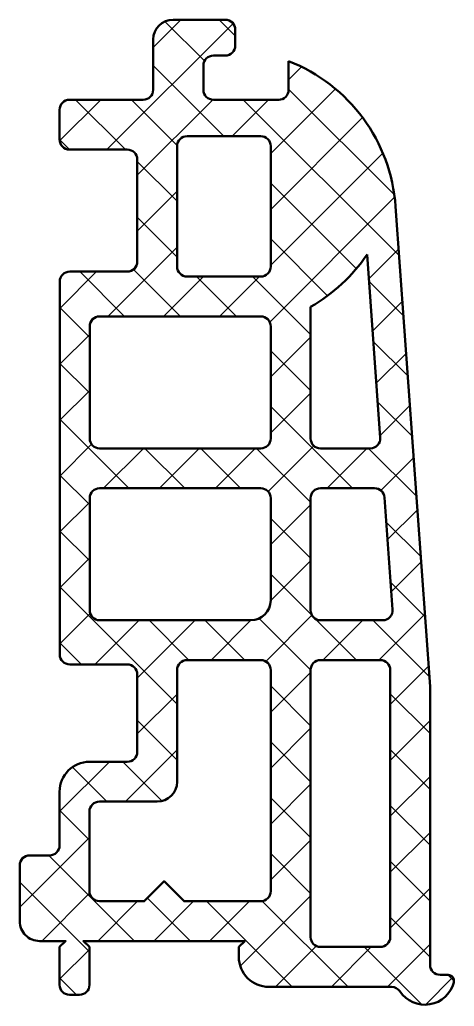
# Model space of a CAD drawing. Extents: x -31.5 to -9.7, y -2.8 to 46.8.
import ezdxf

# ---------------------------------------------------------------- set-up
doc = ezdxf.new("R2010")
doc.units = 0
for name, color, linetype, lineweight in [('0S-Alu contour', 7, 'Continuous', 50), ('0S-EPDM contour', 22, 'Continuous', 50), ('0S-EPDM hatch', 25, 'Continuous', 25)]:
    doc.layers.add(name, color=color, linetype=linetype, lineweight=lineweight)

# ---------------------------------------------------------------- blocks, each defined once
blk = doc.blocks.new('284486__FC96395B_234B_48EC_93E2_AEF2B1ECAA1C_')
at = {"layer": '0S-EPDM hatch'}
h = blk.add_hatch(dxfattribs=at)
h.set_pattern_fill('ANSI37', color=256, scale=0.625, angle=90, style=0)
edge = h.paths.add_edge_path()
edge.add_line((-29.5, 42.23), (-29.5, 40.73))
edge.add_arc((-29, 40.73), 0.5, 180.0003, 269.9997)
edge.add_line((-29, 40.23), (-26.1, 40.23))
edge.add_ellipse((-26.1, 39.73), major_axis=(-0.5, 0), ratio=1, start_angle=180, end_angle=270, ccw=False)
edge.add_line((-25.6, 39.73), (-25.6, 34.601))
edge.add_ellipse((-26.1, 34.601), major_axis=(-0.5, 0), ratio=1, start_angle=90, end_angle=180, ccw=False)
edge.add_line((-26.1, 34.101), (-28.989, 34.101))
edge.add_arc((-28.989, 33.601), 0.5, 90, 180)
edge.add_line((-29.489, 33.601), (-29.489, 14.871))
edge.add_arc((-28.989, 14.871), 0.5, 180, 270)
edge.add_line((-28.989, 14.371), (-26.1, 14.371))
edge.add_ellipse((-26.1, 13.871), major_axis=(-0.5, 0), ratio=1, start_angle=180, end_angle=270, ccw=False)
edge.add_line((-25.6, 13.871), (-25.6, 9.981))
edge.add_ellipse((-26.1, 9.981), major_axis=(-0.5, 0), ratio=1, start_angle=89.9997, end_angle=180.0011, ccw=False)
edge.add_line((-26.1, 9.481), (-28, 9.481))
edge.add_arc((-28, 7.981), 1.5, 90.0001, 179.9999)
edge.add_line((-29.5, 7.981), (-29.5, 5.281))
edge.add_ellipse((-30, 5.281), major_axis=(-0.5, 0), ratio=1, start_angle=89.9985, end_angle=180.0015, ccw=False)
edge.add_line((-30, 4.781), (-31, 4.781))
edge.add_arc((-31, 4.281), 0.5, 90, 180)
edge.add_line((-31.5, 4.281), (-31.5, 1.481))
edge.add_arc((-30.5, 1.48), 0.999, 179.9701, 270.0299)
edge.add_line((-30.5, 0.481), (-29.2, 0.481))
edge.add_line((-29.2, 0.481), (-29.5, 0.181))
edge.add_line((-29.5, 0.181), (-29.5, -1.719))
edge.add_arc((-29, -1.719), 0.5, 180.0003, 269.9997)
edge.add_line((-29, -2.219), (-28.5, -2.219))
edge.add_arc((-28.5, -1.719), 0.5, 270.0003, 359.9997)
edge.add_line((-28, -1.719), (-28, 0.181))
edge.add_line((-28, 0.181), (-28.3, 0.481))
edge.add_line((-28.3, 0.481), (-20.2, 0.481))
edge.add_line((-20.2, 0.481), (-20.5, 0.181))
edge.add_line((-20.5, 0.181), (-20.5, -0.319))
edge.add_arc((-19.001, -0.32), 1.499, 179.9703, 270.0297)
edge.add_line((-19, -1.819), (-12.832, -1.819))
edge.add_ellipse((-12.832, -2.319), major_axis=(-0.5, 0), ratio=1, start_angle=213.3671, end_angle=270, ccw=False)
edge.add_arc((-11.162, -1.219), 1.5, 213.3671, 345.5223)
edge.add_arc((-10, -1.519), 0.3, 345.5223, 450)
edge.add_line((-10, -1.219), (-10.4, -1.219))
edge.add_ellipse((-10.4, -0.719), major_axis=(-0.5, 0), ratio=1, start_angle=0.0003, end_angle=89.9997, ccw=False)
edge.add_line((-10.9, -0.719), (-10.9, 13.224))
edge.add_arc((-11.4, 13.224), 0.5, 0, 4.1082)
edge.add_line((-10.901, 13.26), (-12.633, 37.375))
edge.add_arc((-21.111, 36.766), 8.5, 4.1082, 68.53)
edge.add_line((-18, 44.676), (-18, 43.23))
edge.add_ellipse((-18.5, 43.23), major_axis=(-0.5, 0), ratio=1, start_angle=90, end_angle=180.0013, ccw=False)
edge.add_line((-18.5, 42.73), (-21.779, 42.73))
edge.add_ellipse((-21.779, 43.23), major_axis=(-0.5, 0), ratio=1, start_angle=0, end_angle=90, ccw=False)
edge.add_line((-22.279, 43.23), (-22.279, 44.45))
edge.add_ellipse((-21.779, 44.45), major_axis=(-0.5, 0), ratio=1, start_angle=270.0249, end_angle=360, ccw=False)
edge.add_line((-21.779, 44.95), (-21.179, 44.95))
edge.add_arc((-21.18, 45.45), 0.5, 270.0249, 360)
edge.add_line((-20.68, 45.45), (-20.68, 46.25))
edge.add_arc((-21.18, 46.25), 0.5, 0, 90)
edge.add_line((-21.18, 46.75), (-23.8, 46.75))
edge.add_arc((-23.8, 45.75), 1, 90, 180)
edge.add_line((-24.8, 45.75), (-24.8, 43.23))
edge.add_ellipse((-25.3, 43.23), major_axis=(-0.5, 0), ratio=1, start_angle=90, end_angle=180, ccw=False)
edge.add_line((-25.3, 42.73), (-29, 42.73))
edge.add_arc((-29, 42.23), 0.5, 90.0003, 179.9997)
edge = h.paths.add_edge_path()
edge.add_line((-23.6, 34.351), (-23.6, 40.401))
edge.add_ellipse((-23.1, 40.401), major_axis=(-0.5, 0), ratio=1, start_angle=270, end_angle=360, ccw=False)
edge.add_line((-23.1, 40.901), (-19.4, 40.901))
edge.add_ellipse((-19.4, 40.401), major_axis=(-0.5, 0), ratio=1, start_angle=180, end_angle=270, ccw=False)
edge.add_line((-18.9, 40.401), (-18.9, 34.351))
edge.add_ellipse((-19.4, 34.351), major_axis=(-0.5, 0), ratio=1, start_angle=90, end_angle=180, ccw=False)
edge.add_line((-19.4, 33.851), (-23.1, 33.851))
edge.add_ellipse((-23.1, 34.351), major_axis=(-0.5, 0), ratio=1, start_angle=0, end_angle=90, ccw=False)
edge = h.paths.add_edge_path()
edge.add_ellipse((-27.489, 31.351), major_axis=(-0.5, 0), ratio=1, start_angle=270, end_angle=360, ccw=False)
edge.add_line((-27.489, 31.851), (-19.4, 31.851))
edge.add_ellipse((-19.4, 31.351), major_axis=(-0.5, 0), ratio=1, start_angle=180, end_angle=270, ccw=False)
edge.add_line((-18.9, 31.351), (-18.9, 25.721))
edge.add_ellipse((-19.4, 25.721), major_axis=(-0.5, 0), ratio=1, start_angle=90, end_angle=180, ccw=False)
edge.add_line((-19.4, 25.221), (-27.489, 25.221))
edge.add_ellipse((-27.489, 25.721), major_axis=(-0.5, 0), ratio=1, start_angle=0, end_angle=90, ccw=False)
edge.add_line((-27.989, 25.721), (-27.989, 31.351))
edge = h.paths.add_edge_path()
edge.add_line((-16.9, 25.721), (-16.9, 32.332))
edge.add_arc((-21.111, 39.716), 8.5, 299.6961, 326.0049)
edge.add_line((-14.064, 34.963), (-13.403, 25.757))
edge.add_ellipse((-13.901, 25.721), major_axis=(-0.5, 0), ratio=1, start_angle=90, end_angle=184.1082, ccw=False)
edge.add_line((-13.901, 25.221), (-16.4, 25.221))
edge.add_ellipse((-16.4, 25.721), major_axis=(-0.5, 0), ratio=1, start_angle=0, end_angle=90, ccw=False)
edge = h.paths.add_edge_path()
edge.add_ellipse((-27.489, 22.721), major_axis=(-0.5, 0), ratio=1, start_angle=270, end_angle=360, ccw=False)
edge.add_line((-27.489, 23.221), (-19.4, 23.221))
edge.add_ellipse((-19.4, 22.721), major_axis=(-0.5, 0), ratio=1, start_angle=180, end_angle=270, ccw=False)
edge.add_line((-18.9, 22.721), (-18.9, 17.591))
edge.add_ellipse((-19.9, 17.591), major_axis=(-1, 0), ratio=1, start_angle=90, end_angle=180, ccw=False)
edge.add_line((-19.9, 16.591), (-27.489, 16.591))
edge.add_ellipse((-27.489, 17.091), major_axis=(-0.5, 0), ratio=1, start_angle=0, end_angle=90, ccw=False)
edge.add_line((-27.989, 17.091), (-27.989, 22.721))
edge = h.paths.add_edge_path()
edge.add_line((-16.9, 17.091), (-16.9, 22.721))
edge.add_ellipse((-16.4, 22.721), major_axis=(-0.5, 0), ratio=1, start_angle=270, end_angle=360, ccw=False)
edge.add_line((-16.4, 23.221), (-13.686, 23.221))
edge.add_ellipse((-13.686, 22.721), major_axis=(-0.5, 0), ratio=1, start_angle=184.1082, end_angle=270, ccw=False)
edge.add_line((-13.187, 22.757), (-12.783, 17.127))
edge.add_ellipse((-13.282, 17.091), major_axis=(-0.5, 0), ratio=1, start_angle=90, end_angle=184.1082, ccw=False)
edge.add_line((-13.282, 16.591), (-16.4, 16.591))
edge.add_ellipse((-16.4, 17.091), major_axis=(-0.5, 0), ratio=1, start_angle=0, end_angle=90, ccw=False)
edge = h.paths.add_edge_path()
edge.add_line((-23.6, 8.481), (-23.6, 14.091))
edge.add_ellipse((-23.1, 14.091), major_axis=(-0.5, 0), ratio=1, start_angle=269.9996, end_angle=360, ccw=False)
edge.add_line((-23.1, 14.591), (-19.4, 14.591))
edge.add_ellipse((-19.4, 14.091), major_axis=(-0.5, 0), ratio=1, start_angle=180, end_angle=269.9996, ccw=False)
edge.add_line((-18.9, 14.091), (-18.9, 2.981))
edge.add_ellipse((-19.4, 2.981), major_axis=(-0.5, 0), ratio=1, start_angle=89.9715, end_angle=180.0285, ccw=False)
edge.add_line((-19.4, 2.481), (-23.25, 2.481))
edge.add_line((-23.25, 2.481), (-24.25, 3.481))
edge.add_line((-24.25, 3.481), (-25.25, 2.481))
edge.add_line((-25.25, 2.481), (-27.5, 2.481))
edge.add_ellipse((-27.5, 2.981), major_axis=(-0.5, 0), ratio=1, start_angle=0, end_angle=90, ccw=False)
edge.add_line((-28, 2.981), (-28, 6.981))
edge.add_ellipse((-27.5, 6.981), major_axis=(-0.5, 0), ratio=1, start_angle=-90.0007, end_angle=0.0007, ccw=False)
edge.add_line((-27.5, 7.481), (-24.6, 7.481))
edge.add_arc((-24.6, 8.481), 1, 270, 360)
edge = h.paths.add_edge_path()
edge.add_line((-16.9, 0.681), (-16.9, 14.091))
edge.add_ellipse((-16.4, 14.091), major_axis=(-0.5, 0), ratio=1, start_angle=270, end_angle=360, ccw=False)
edge.add_line((-16.4, 14.591), (-13.4, 14.591))
edge.add_ellipse((-13.4, 14.091), major_axis=(-0.5, 0), ratio=1, start_angle=180, end_angle=270, ccw=False)
edge.add_line((-12.9, 14.091), (-12.9, 0.681))
edge.add_ellipse((-13.4, 0.681), major_axis=(-0.5, 0), ratio=1, start_angle=90, end_angle=180, ccw=False)
edge.add_line((-13.4, 0.181), (-16.4, 0.181))
edge.add_ellipse((-16.4, 0.681), major_axis=(-0.5, 0), ratio=1, start_angle=0, end_angle=90, ccw=False)
at = {"layer": '0S-Alu contour', "color": 7}
for points in [[(-23.1, 40.901), (-19.4, 40.901)], [(-23.6, 34.351), (-23.6, 40.401)], [(-18.9, 40.401), (-18.9, 34.351)], [(-14.064, 34.963), (-13.403, 25.757)], [(-19.4, 33.851), (-23.1, 33.851)], [(-16.9, 25.721), (-16.9, 32.332)], [(-27.489, 31.851), (-19.4, 31.851)], [(-27.989, 25.721), (-27.989, 31.351)], [(-18.9, 31.351), (-18.9, 25.721)], [(-19.4, 25.221), (-27.489, 25.221)], [(-13.901, 25.221), (-16.4, 25.221)], [(-27.489, 23.221), (-19.4, 23.221)], [(-16.4, 23.221), (-13.686, 23.221)], [(-27.989, 17.091), (-27.989, 22.721)], [(-18.9, 22.721), (-18.9, 17.591)], [(-16.9, 17.091), (-16.9, 22.721)], [(-13.187, 22.757), (-12.783, 17.127)], [(-19.9, 16.591), (-27.489, 16.591)], [(-13.282, 16.591), (-16.4, 16.591)], [(-23.1, 14.591), (-19.4, 14.591)], [(-16.4, 14.591), (-13.4, 14.591)], [(-23.6, 8.481), (-23.6, 14.091)], [(-18.9, 14.091), (-18.9, 2.981)], [(-16.9, 0.681), (-16.9, 14.091)], [(-12.9, 14.091), (-12.9, 0.681)], [(-27.5, 7.481), (-24.6, 7.481)], [(-28, 2.981), (-28, 6.981)], [(-19.4, 2.481), (-23.25, 2.481), (-24.25, 3.481), (-25.25, 2.481), (-27.5, 2.481)], [(-13.4, 0.181), (-16.4, 0.181)]]:
    blk.add_lwpolyline(points, dxfattribs=at)
at = {"layer": '0S-Alu contour', "color": 7, "extrusion": (0, 0, -1)}
for centre, radius, start, end in [((23.1, 40.401), 0.5, 0, 90), ((19.4, 40.401), 0.5, 90, 180), ((23.1, 34.351), 0.5, 270, 0), ((19.4, 34.351), 0.5, 180, 270), ((27.489, 31.351), 0.5, 0, 90), ((19.4, 31.351), 0.5, 90, 180), ((27.489, 25.721), 0.5, 270, 0), ((19.4, 25.721), 0.5, 180, 270), ((16.4, 25.721), 0.5, 270, 0), ((13.901, 25.721), 0.5, 175.8918, 270), ((27.489, 22.721), 0.5, 0, 90), ((19.4, 22.721), 0.5, 90, 180), ((16.4, 22.721), 0.5, 0, 90), ((13.686, 22.721), 0.5, 90, 175.8918), ((19.9, 17.591), 1, 180, 270), ((27.489, 17.091), 0.5, 270, 0), ((16.4, 17.091), 0.5, 270, 0), ((13.282, 17.091), 0.5, 175.8918, 270), ((23.1, 14.091), 0.5, 0, 90.0004), ((19.4, 14.091), 0.5, 90.0004, 180), ((16.4, 14.091), 0.5, 0, 90), ((13.4, 14.091), 0.5, 90, 180), ((27.5, 6.981), 0.5, 359.9993, 90.0007), ((27.5, 2.981), 0.5, 270, 0), ((19.4, 2.981), 0.5, 179.9715, 270.0285), ((16.4, 0.681), 0.5, 270, 0), ((13.4, 0.681), 0.5, 180, 270)]:
    blk.add_arc(centre, radius, start, end, dxfattribs=at)
at = {"layer": '0S-Alu contour', "color": 7}
for centre, radius, start, end in [((-21.111, 39.716), 8.5, 299.6961, 326.0049), ((-24.6, 8.481), 1, 270, 0)]:
    blk.add_arc(centre, radius, start, end, dxfattribs=at)
at = {"layer": '0S-EPDM contour', "color": 7}
for points in [[(-21.18, 46.75), (-23.8, 46.75)], [(-20.68, 45.45), (-20.68, 46.25)], [(-24.8, 45.75), (-24.8, 43.23)], [(-21.779, 44.95), (-21.179, 44.95)], [(-18, 44.676), (-18, 43.23)], [(-22.279, 43.23), (-22.279, 44.45)], [(-25.3, 42.73), (-29, 42.73)], [(-18.5, 42.73), (-21.779, 42.73)], [(-29.5, 42.23), (-29.5, 40.73)], [(-29, 40.23), (-26.1, 40.23)], [(-25.6, 39.73), (-25.6, 34.601)], [(-10.901, 13.26), (-12.633, 37.375)], [(-26.1, 34.101), (-28.989, 34.101)], [(-29.489, 33.601), (-29.489, 14.871)], [(-28.989, 14.371), (-26.1, 14.371)], [(-25.6, 13.871), (-25.6, 9.981)], [(-10.9, -0.719), (-10.9, 13.224)], [(-26.1, 9.481), (-28, 9.481)], [(-29.5, 7.981), (-29.5, 5.281)], [(-30, 4.781), (-31, 4.781)], [(-31.5, 4.281), (-31.5, 1.481)], [(-30.5, 0.481), (-29.2, 0.481), (-29.5, 0.181), (-29.5, -1.719)], [(-28, -1.719), (-28, 0.181), (-28.3, 0.481), (-20.2, 0.481), (-20.5, 0.181), (-20.5, -0.319)], [(-10, -1.219), (-10.4, -1.219)], [(-19, -1.819), (-12.832, -1.819)], [(-29, -2.219), (-28.5, -2.219)]]:
    blk.add_lwpolyline(points, dxfattribs=at)
for centre, radius, start, end in [((-23.8, 45.75), 1, 90, 180), ((-21.18, 46.25), 0.5, 0, 90), ((-21.18, 45.45), 0.5, 270.0249, 0), ((-21.111, 36.766), 8.5, 4.1082, 68.53), ((-29, 42.23), 0.5, 90.0003, 179.9997), ((-29, 40.73), 0.5, 180.0003, 269.9997), ((-28.989, 33.601), 0.5, 90, 180), ((-28.989, 14.871), 0.5, 180, 270), ((-11.4, 13.224), 0.5, 0, 4.1082), ((-28, 7.981), 1.5, 90.0001, 179.9999), ((-31, 4.281), 0.5, 90, 180), ((-30.5, 1.48), 0.999, 179.9701, 270.0299), ((-19.001, -0.32), 1.499, 179.9703, 270.0297), ((-10, -1.519), 0.3, 345.5223, 90), ((-29, -1.719), 0.5, 180.0003, 269.9997), ((-28.5, -1.719), 0.5, 270.0003, 359.9997), ((-11.162, -1.219), 1.5, 213.3671, 345.5223)]:
    blk.add_arc(centre, radius, start, end, dxfattribs=at)
at = {"layer": '0S-EPDM contour', "color": 7, "extrusion": (0, 0, -1)}
for centre, start, end in [((21.779, 44.45), 0, 89.9751), ((25.3, 43.23), 180, 270), ((21.779, 43.23), 270, 0), ((18.5, 43.23), 179.9987, 270), ((26.1, 39.73), 90, 180), ((26.1, 34.601), 180, 270), ((26.1, 13.871), 90, 180), ((26.1, 9.981), 179.9989, 270.0003), ((30, 5.281), 179.9985, 270.0015), ((10.4, -0.719), 270.0003, 359.9997), ((12.832, -2.319), 90, 146.6329)]:
    blk.add_arc(centre, 0.5, start, end, dxfattribs=at)
blk = doc.blocks.new('284486__B93985D8_B60C_4430_A0E8_B412A10E9DC4_')
at = {"layer": '0S-EPDM contour', "color": 7}
blk.add_blockref('284486__FC96395B_234B_48EC_93E2_AEF2B1ECAA1C_', (0, 0), dxfattribs=at)

msp = doc.modelspace()

# ---------------------------------------------------------------- block references
at = {"layer": '0S-Alu contour', "color": 7}
msp.add_blockref('284486__B93985D8_B60C_4430_A0E8_B412A10E9DC4_', (0, 0), dxfattribs=at)

doc.saveas('drawing.dxf')
